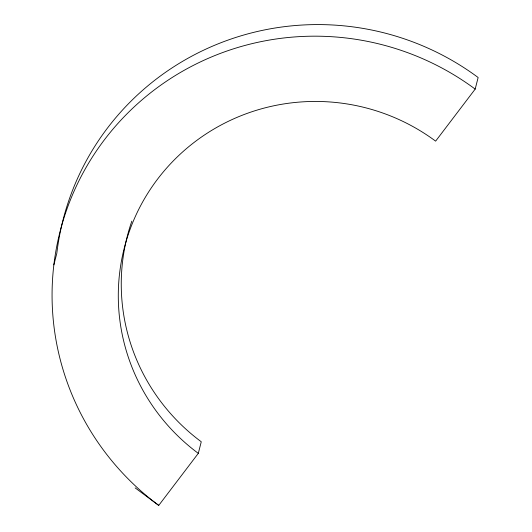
<?xml version="1.0" encoding="UTF-8"?>
<svg xmlns="http://www.w3.org/2000/svg" width="532" height="532" viewBox="0 0 532 532"><rect width="100%" height="100%" fill="white"/><g stroke="black" fill="none" stroke-linecap="round" stroke-linejoin="round"><path stroke-width="0.8" d="M53.865 264.85L56.818 253.259A265.162 260.806 14.3 0 1 478.135 77.506L475.182 89.103L435.628 141.14A198.868 195.603 14.3 0 0 157.618 179.065A198.868 195.603 14.3 0 0 198.303 453.364L158.749 505.4L135.168 487.911M198.303 453.364L201.262 441.766A198.868 195.603 14.3 0 1 131.836 221.126M158.749 505.4A265.162 260.806 14.3 0 1 104.505 139.663A265.162 260.806 14.3 0 1 475.182 89.103"/></g></svg>
